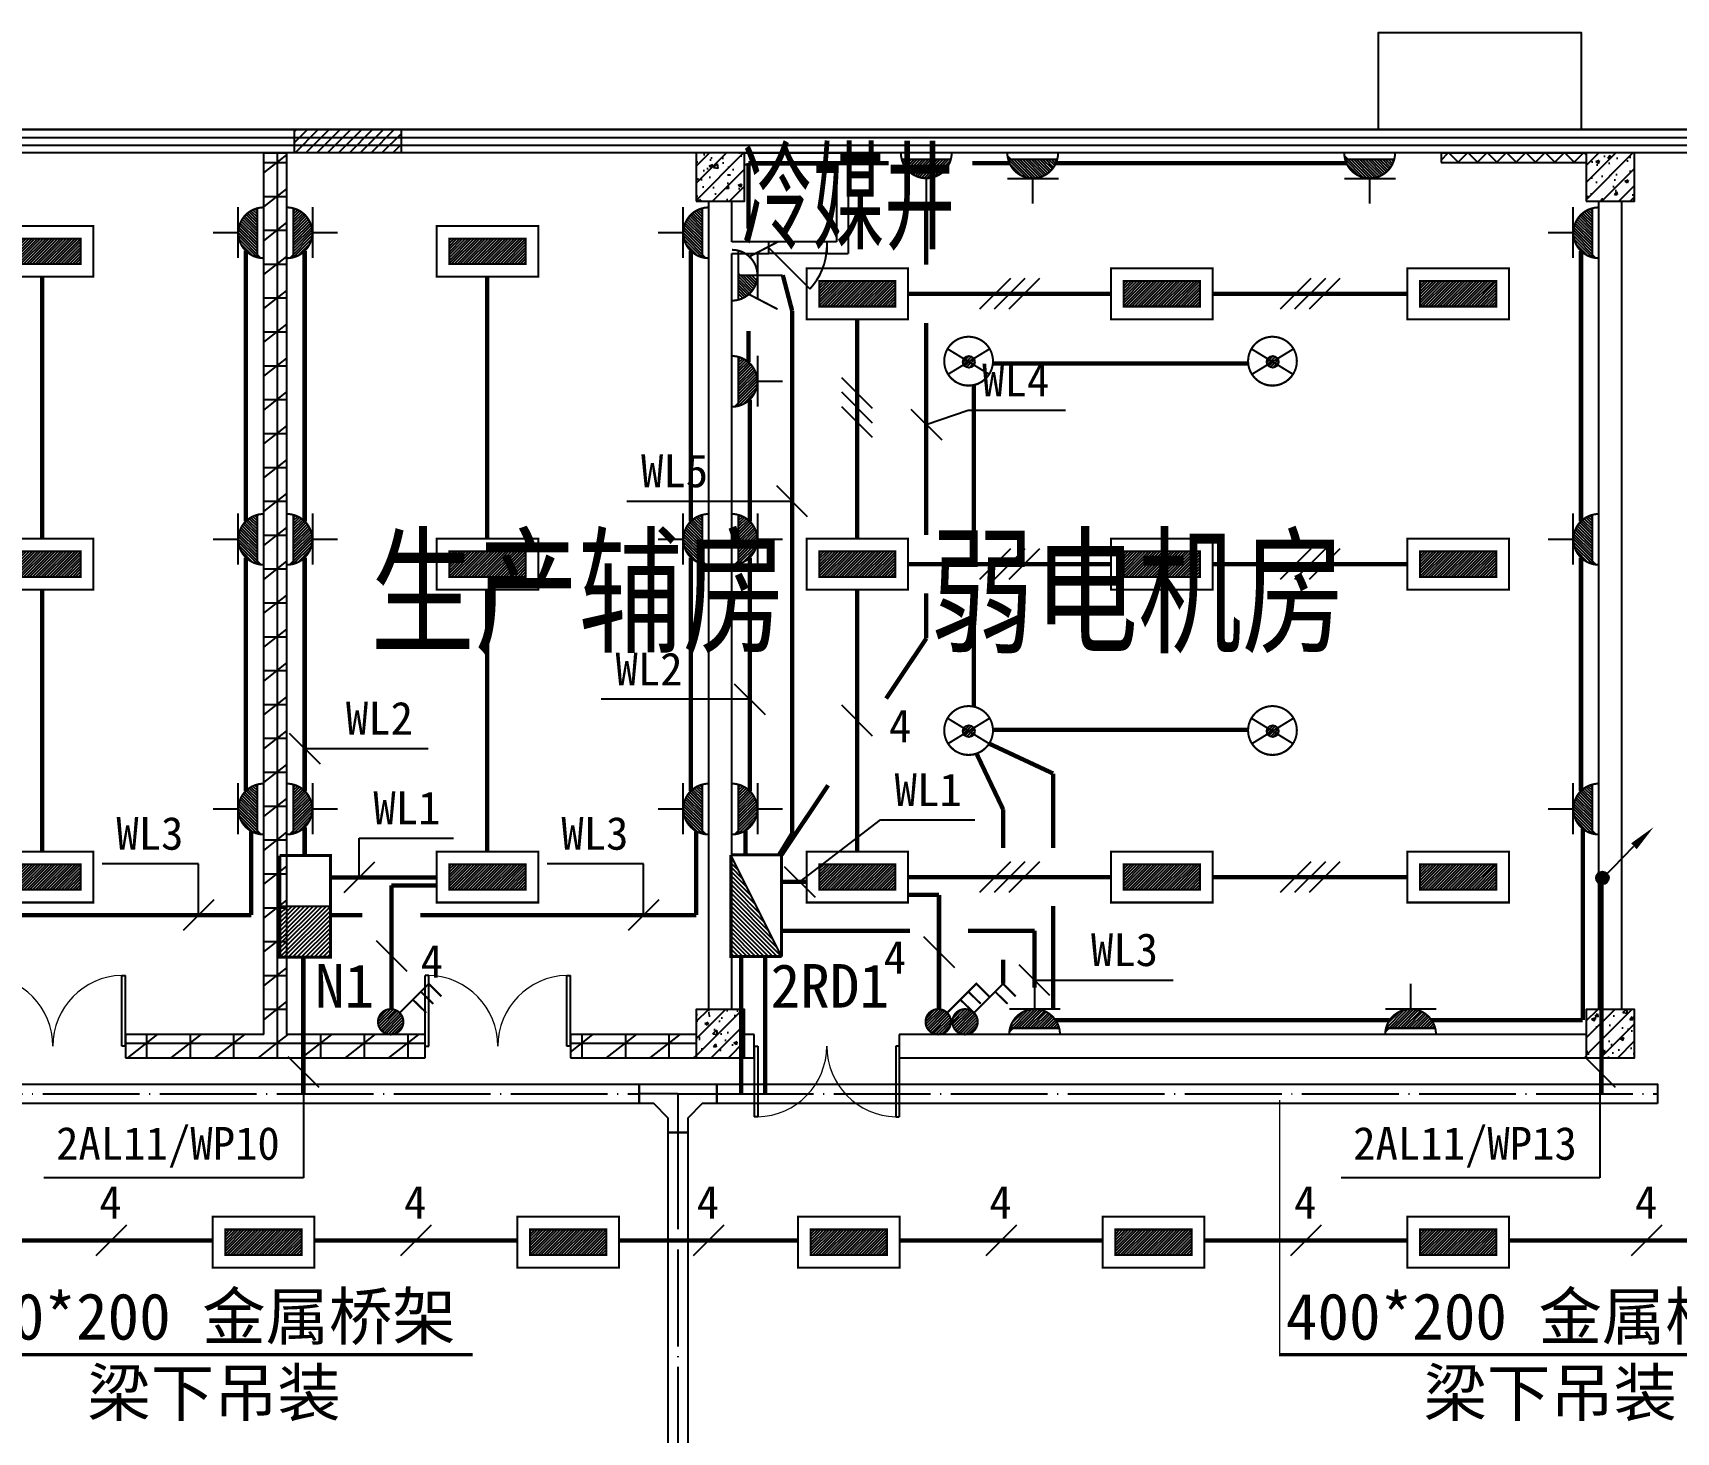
# Model space of a CAD drawing. Header units: millimetres. Extents: x -633009578 to 5705885, y -633235091 to 2571734.
# Drawn here: x 2875914 to 2892900, y 1978381 to 1992840 of the extents above; entities that cross this region are included whole.
import ezdxf

# ---------------------------------------------------------------- set-up
doc = ezdxf.new("R2010")
doc.units = ezdxf.units.MM
doc.header["$LTSCALE"] = 1000
doc.header["$MEASUREMENT"] = 0
doc.linetypes.add('DOTE', pattern=[2.4200000000000004, 2, -0.2, 0.02, -0.2])
doc.layers.get('0').update_dxf_attribs({"color": 9})
for name, color, linetype in [('3T_WOOD', 21, 'Continuous'), ('A-COLUM(柱)', 255, 'Continuous'), ('A-DOOR(门）', 4, 'Continuous'), ('A-F-AREA(计算)', 5, 'Continuous'), ('A-FLOR(看线)', 8, 'Continuous'), ('A-HATH(填充)', 8, 'Continuous'), ('A-TEXT(房间)', 243, 'Continuous'), ('A-WALL(墙)', 255, 'Continuous'), ('A-WINDOW（窗）', 4, 'Continuous'), ('电-弱电平面-箭头', 3, 'Continuous'), ('电-强电平面-标注', 3, 'Continuous'), ('电-强电平面-线缆', 3, 'Continuous'), ('电-桥架', 4, 'Continuous'), ('设备-动力', 3, 'Continuous'), ('设备-插座', 3, 'Continuous'), ('设备-照明', 3, 'Continuous'), ('设备-箱柜', 3, 'Continuous')]:
    doc.layers.add(name, color=color, linetype=linetype)
doc.styles.add('_TCH', font='simhei.ttf', dxfattribs={"width": 0.75, "bigfont": 'hztxt.shx'})
doc.styles.add('ELEC-DIM', font='simhei.ttf')
doc.styles.add('IDQSTYLE', font='simhei.ttf', dxfattribs={"width": 0.707, "bigfont": 'hztxt.shx'})
doc.styles.add('TXT', font='simhei.ttf', dxfattribs={"width": 0.8, "bigfont": 'hztxt.shx'})
pattern_1 = [(0, (-1310557.920547385, -2.793967723846436e-09), (0, 350), []), (37.875, (-1310157.920547385, -2.793967723846436e-09), (-169.61527734408, 218.0766567528281), []), (90, (-1310157.920547385, -2.793967723846436e-09), (-450, 2.755455298081545e-14), [])]
pattern_2 = [(45, (-1310457.920547385, -2.793967723846436e-09), (-100.0001016555733, 100.0001016555733), []), (135, (-1310457.920547385, -2.793967723846436e-09), (-100.0001016555733, -100.0001016555733), [])]

# ---------------------------------------------------------------- blocks, each defined once
blk = doc.blocks.new('$DorLib2D$00000114')
at = {"color": 0}
blk.add_line((0.4999999999999964, 3.552713678800501e-15), (-0.2071067811864751, 0.7071067811864857), dxfattribs=at)
blk.add_arc((0.5000000000013856, -1.154631945610163e-12), 1.000000000001696, 135, 180, dxfattribs=at)
blk = doc.blocks.new('$DorLib2D$00000002')
for p, q in [((-0.5, -5.684341886080802e-17), (-0.5000000000000007, 0.4875)), ((-0.4750000000000007, 0.4875), (-0.5000000000000007, 0.4875)), ((-0.475, -2.842170943040401e-17), (-0.4750000000000007, 0.4875)), ((0.475, -2.842170943040401e-17), (0.4750000000000007, 0.4875)), ((0.4750000000000007, 0.4875), (0.5000000000000007, 0.4875)), ((0.5, -5.684341886080802e-17), (0.5000000000000007, 0.4875)), ((-0.5, -5.684341886080802e-17), (-0.475, -2.842170943040401e-17)), ((0.5, -5.684341886080802e-17), (0.475, -2.842170943040401e-17))]:
    blk.add_line(p, q)
at = {"lineweight": 13}
for centre, start, end in [((-0.4875, -4.263256414560601e-17), 0, 88.53071641864632), ((0.4875, -4.263256414560601e-17), 91.4692835813537, 180)]:
    blk.add_arc(centre, 0.4875, start, end, dxfattribs=at)
blk = doc.blocks.new('_FZH')
h = blk.add_hatch()
h.set_pattern_fill('钢筋混凝土', color=256, scale=0.1, style=0)
h.set_pattern_definition([(45, (0, 0), (-0.1767766952966369, 0.1767766952966369), []), (50, (0, 0), (0.7172601826007535, -0.06275213498259512), [0.07500000000000001, -0.8250000000000001]), (355, (0, 0), (-0.138751333613, 0.7521921337000119), [0.06, -0.66]), (100.4514, (0.05977168000000001, -0.00522934), (0.5785093817140216, 0.6894395420609536), [0.06374019, -0.701142112]), (46.1842, (0, 0.2), (1.067241048625645, -0.1655190143290181), [0.1125, -1.2375]), (96.6356, (0.088936745, 0.186206693), (0.9346627055487033, 0.9741178709004418), [0.095610288, -1.051713]), (351.1842, (0, 0.2), (0.9346619451336272, 0.9741186009253247), [0.09000000000000001, -0.9900000000000001]), (21, (0.1, 0.15), (0.5969070521184617, -0.4026188906653388), [0.07500000000000001, -0.8250000000000001]), (326, (0.1, 0.15), (0.2433153319215824, 0.7251500450468529), [0.06, -0.66]), (71.4514, (0.149742233, 0.116448394), (0.84022262858149, 0.3225304967099524), [0.06374019, -0.701142112]), (37.50000000000001, (0, 0), (0.01215985531729062, 0.3328938538313115), [0, -0.652, 0, -0.67, 0, -0.6625000000000001]), (7.499999999999999, (0, 0), (0.2630695374421486, 0.3944117118823603), [0, -0.382, 0, -0.637, 0, -0.2525]), (-32.5, (-0.223, 0), (0.533822436172409, -0.02255487173437976), [0, -0.25, 0, -0.78, 0, -1.035]), (-42.5, (-0.323, 0), (0.5831861693423862, 0.1001049823323177), [0, -0.325, 0, -0.518, 0, -0.735])])
h.paths.add_polyline_path([(-0.5, -0.5), (0.5, -0.5), (0.5, 0.5), (-0.5, 0.5)])
blk.add_lwpolyline([(-0.5, -0.5), (0.5, -0.5), (0.5, 0.5), (-0.5, 0.5)], close=True)
blk = doc.blocks.new('$TCHSYS$WIN2D')
for p, q in [((-0.5, 0.5), (0.5, 0.5)), ((0.5, 0.1666666666666666), (-0.5, 0.1666666666666666)), ((0.5, -0.1666666666666667), (-0.5, -0.1666666666666667)), ((-0.4999999999999999, -0.5), (0.5, -0.5))]:
    blk.add_line(p, q)
blk = doc.blocks.new('9-3-1')
h = blk.add_hatch()
h.set_pattern_fill('ANSI31', color=256, scale=50)
h.set_pattern_definition([(45, (0, 0), (-56.1266007566822, 56.12660075668221), [])])
h.paths.add_polyline_path([(1222740.545886933, 1313862.080887645), (1223840.545886933, 1313862.080887645), (1223840.545886933, 1313622.080887645), (1222740.545886933, 1313622.080887645)])
at = {"layer": 'A-HATH(填充)'}
h = blk.add_hatch(dxfattribs=at)
h.set_pattern_fill('空心砖', color=256, scale=100, style=0)
h.set_pattern_definition(pattern_1)
h.paths.add_polyline_path([(1222540.598288338, 1304432.080887926), (1222660.598288349, 1304512.080887981), (1222660.598288324, 1313622.08088766), (1222420.598288324, 1313622.08088766), (1222420.598288342, 1304512.080887872)])
h = blk.add_hatch(dxfattribs=at)
h.set_pattern_fill('多孔材料', color=256, scale=50, style=0)
h.set_pattern_definition(pattern_2)
h.paths.add_polyline_path([(1228460.59828826, 1313522.0832905), (1228783.499506127, 1313522.0832905), (1228783.499506127, 1313622.0832905), (1228460.59828826, 1313622.0832905)])
h = blk.add_hatch(dxfattribs=at)
h.set_pattern_fill('多孔材料', color=256, scale=50, style=0)
h.set_pattern_definition(pattern_2)
h.paths.add_polyline_path([(1234590.598287832, 1313522.083290499), (1236090.598288341, 1313522.083290499), (1236090.598288341, 1313622.083290499), (1234590.598287832, 1313622.083290499)])
h = blk.add_hatch(dxfattribs=at)
h.set_pattern_fill('空心砖', color=256, scale=100, style=0)
h.set_pattern_definition(pattern_1)
h.paths.add_polyline_path([(1222420.598288342, 1304512.080887872), (1220990.598288574, 1304512.080887893), (1220990.598288573, 1304272.080887872), (1222540.598288324, 1304272.080887925), (1222540.598288338, 1304432.080887926)])
h = blk.add_hatch(dxfattribs=at)
h.set_pattern_fill('空心砖', color=256, scale=100, style=0)
h.set_pattern_definition(pattern_1)
h.paths.add_polyline_path([(1222540.598288324, 1304272.080887925), (1224090.598288065, 1304272.080887981), (1224090.598288065, 1304512.080888042), (1222660.598288349, 1304512.080887981), (1222540.598288338, 1304432.080887926)])
h = blk.add_hatch(dxfattribs=at)
h.set_pattern_fill('空心砖', color=256, scale=100, style=0)
h.set_pattern_definition(pattern_1)
h.paths.add_polyline_path([(1226890.598288325, 1304272.080887664), (1226890.598288325, 1304512.080887941), (1225590.598288573, 1304512.080888023), (1225590.598288574, 1304272.080887981)])
blk.add_lwpolyline([(1222740.545886933, 1313862.080887645), (1223840.545886933, 1313862.080887645), (1223840.545886933, 1313622.080887645), (1222740.545886933, 1313622.080887645)], close=True)
at = {"layer": 'A-DOOR(门）'}
for p, q in [((1228240.598288101, 1312702.080883939), (1227640.598288101, 1312702.080883947)), ((1228240.5982881, 1312582.080883939), (1227640.5982881, 1312582.080883947))]:
    blk.add_line(p, q, dxfattribs=at)
at = {"layer": 'A-F-AREA(计算)'}
blk.add_lwpolyline([(1121700.575826842, 1313862.080936), (1255980.575826842, 1313862.080936), (1255980.575826842, 1177782.080936), (1121700.575826842, 1177782.080936)], close=True, dxfattribs=at)
at = {"layer": 'A-FLOR(看线)'}
blk.add_lwpolyline([(1236040.597924605, 1313862.080554114), (1236040.598418687, 1314862.080554103), (1233940.597430345, 1314862.080554114), (1233940.597924427, 1313862.080554114)], dxfattribs=at)
at = {"layer": 'A-WALL(墙)'}
for p, q in [((1222420.598288342, 1304512.080887872), (1222420.598288324, 1313622.08088766)), ((1222420.598288324, 1313622.08088766), (1222660.598288324, 1313622.08088766)), ((1222660.598288349, 1304512.080887981), (1222660.598288324, 1313622.08088766)), ((1227390.5982876, 1313622.080884727), (1228460.598288342, 1313622.080891488)), ((1227390.598288341, 1313502.080884727), (1228340.598288119, 1313502.080890718)), ((1228340.598288119, 1313502.080890718), (1228340.598288119, 1312702.080883791)), ((1228460.59828826, 1313622.0832905), (1228783.499506127, 1313622.0832905)), ((1228460.59828826, 1313622.0832905), (1228460.59828826, 1313522.0832905)), ((1228460.598288342, 1313622.080891488), (1228460.598288342, 1312582.080883766)), ((1228460.59828826, 1313522.0832905), (1228783.499506127, 1313522.0832905)), ((1228783.499506127, 1313622.0832905), (1228783.499506127, 1313522.0832905)), ((1234590.598287832, 1313622.083290499), (1236090.598288341, 1313622.083290499)), ((1234590.598287832, 1313622.083290499), (1234590.598287832, 1313522.083290499)), ((1234590.598287832, 1313522.083290499), (1236090.598288341, 1313522.083290499)), ((1236340.598288341, 1313502.080891784), (1236340.598288341, 1313502.080891784)), ((1236340.598288341, 1313362.080889725), (1236340.598288341, 1313362.080889725)), ((1236340.598288341, 1313222.080887666), (1236340.598288341, 1313222.080887666)), ((1227020.598288341, 1312702.080883954), (1227020.598287861, 1313122.080887693)), ((1227260.598288025, 1312702.080883806), (1227260.598287632, 1313122.080887693)), ((1236220.598288333, 1304772.080887693), (1236220.598288351, 1313122.080887693)), ((1236460.598288333, 1304772.080887693), (1236460.598288351, 1313122.080887693)), ((1227020.598288391, 1304772.080887693), (1227020.598288341, 1312702.080883954)), ((1227640.5982886, 1312702.080883746), (1227260.598288025, 1312702.080883806)), ((1227640.598288599, 1312582.080883974), (1227640.5982886, 1312702.080883746)), ((1228340.598288119, 1312702.080883791), (1228240.598287583, 1312702.080883737)), ((1228240.598287583, 1312702.080883737), (1228240.598287582, 1312582.080883966)), ((1227260.59828838, 1312582.080883782), (1227640.598288599, 1312582.080883974)), ((1227260.598288335, 1304772.080887693), (1227260.59828838, 1312582.080883782)), ((1228240.598287582, 1312582.080883966), (1228460.598288342, 1312582.080883766)), ((1222420.598288342, 1304512.080887872), (1220990.598288574, 1304512.080887893)), ((1220990.598288574, 1304512.080887893), (1220990.598288573, 1304272.080887872)), ((1224090.598288065, 1304512.080888042), (1222660.598288349, 1304512.080887981)), ((1224090.598288065, 1304272.080887981), (1224090.598288065, 1304512.080888042)), ((1226890.598287577, 1304512.080888012), (1225590.598288573, 1304512.080888023)), ((1225590.598288573, 1304512.080888023), (1225590.598288574, 1304272.080887981)), ((1227490.598288065, 1304512.080887661), (1227390.598287577, 1304512.080887497)), ((1227490.598288065, 1304272.080887661), (1227490.598288065, 1304512.080887661)), ((1236090.598287577, 1304512.080887648), (1228990.598288065, 1304512.080887661)), ((1228990.598288065, 1304512.080887661), (1228990.598288065, 1304272.080887661)), ((1220990.598288573, 1304272.080887872), (1222540.598288324, 1304272.080887925)), ((1222540.598288324, 1304272.080887925), (1224090.598288065, 1304272.080887981)), ((1225590.598288574, 1304272.080887981), (1226890.598287577, 1304272.080888117)), ((1227390.598287577, 1304272.080887319), (1227490.598288065, 1304272.080887661)), ((1228990.598288065, 1304272.080887661), (1236090.598287577, 1304272.080887656))]:
    blk.add_line(p, q, dxfattribs=at)
at = {"layer": 'A-COLUM(柱)', "xscale": 500, "yscale": 500, "zscale": 500}
for p in [(1227140.598288341, 1313372.080887664), (1236340.598288341, 1313372.080887666), (1227140.598288325, 1304522.080887664), (1236340.598288341, 1304522.080887664)]:
    blk.add_blockref('_FZH', p, dxfattribs=at)
at = {"layer": 'A-DOOR(门）', "xscale": 600, "yscale": 600, "zscale": 600, "rotation": 179.9999999992107}
blk.add_blockref('$DorLib2D$00000114', (1227940.5982881, 1312642.080883943), dxfattribs=at)
at = {"layer": 'A-DOOR(门）', "xscale": 1500, "yscale": 1500, "zscale": 1500}
for p in [(1220240.598288278, 1304392.080887925), (1224840.598288278, 1304392.080887925)]:
    blk.add_blockref('$DorLib2D$00000002', p, dxfattribs=at)
at = {"layer": 'A-DOOR(门）', "extrusion": (0, 0, -1), "xscale": -1500, "yscale": 1500, "zscale": 1500, "rotation": 180}
blk.add_blockref('$DorLib2D$00000002', (-1228240.59828807, 1304392.080887649), dxfattribs=at)
at = {"layer": 'A-WINDOW（窗）', "extrusion": (0, 0, -1), "xscale": 50000.05726785376, "yscale": 240, "zscale": 50000.05726785376}
blk.add_blockref('$TCHSYS$WIN2D', (-1214840.626922268, 1313742.080887665), dxfattribs=at)
at = {"layer": 'A-TEXT(房间)'}
for s, height, style, width, p in [('冷媒井', 900, 'TXT', 0.6, (1227359.076723634, 1312722.08088392)), ('生产辅房', 1050, '_TCH', 0.75, (1223527.621856005, 1308564.934829714)), ('弱电机房', 1050, '_TCH', 0.75, (1229310.208287842, 1308564.934829714))]:
    blk.add_text(s, height=height, dxfattribs=dict(at, style=style, width=width)).set_placement(p)
blk = doc.blocks.new('*X353')
at = {"color": 0, "linetype": 'Continuous'}
for p, q in [((277.1059544658493, 221.9516255332986), (279.536990929048, 224.3826619964973)), ((277.1059544658493, 222.2344682457732), (279.2541482165735, 224.3826619964973)), ((277.1059544658493, 222.5173109582479), (278.9713055040988, 224.3826619964973)), ((277.1059544658493, 222.8001536707225), (278.6884627916242, 224.3826619964973)), ((277.1059544658493, 223.0829963831971), (278.4056200791496, 224.3826619964973)), ((277.1059544658493, 223.3658390956717), (278.122777366675, 224.3826619964973)), ((277.1059544658493, 223.6486818081463), (277.8399346542004, 224.3826619964973)), ((277.1059544658493, 223.9315245206209), (277.5570919417257, 224.3826619964973)), ((277.1059544658493, 224.2143672330955), (277.2742492292511, 224.3826619964973)), ((277.3198336415227, 221.8826619964973), (279.8198336415227, 224.3826619964973)), ((277.6026763539973, 221.8826619964973), (280.1026763539973, 224.3826619964973)), ((277.8855190664719, 221.8826619964973), (280.3855190664719, 224.3826619964973)), ((278.1683617789465, 221.8826619964973), (280.6683617789466, 224.3826619964973)), ((278.4512044914212, 221.8826619964973), (280.9512044914212, 224.3826619964973)), ((278.7340472038958, 221.8826619964973), (281.2340472038958, 224.3826619964973)), ((279.0168899163704, 221.8826619964973), (281.5168899163704, 224.3826619964973)), ((279.299732628845, 221.8826619964973), (281.799732628845, 224.3826619964973)), ((279.5825753413196, 221.8826619964973), (282.0825753413196, 224.3826619964973)), ((279.8654180537943, 221.8826619964973), (282.3654180537943, 224.3826619964973)), ((280.1482607662689, 221.8826619964973), (282.6482607662689, 224.3826619964973)), ((280.4311034787435, 221.8826619964973), (282.9311034787435, 224.3826619964973)), ((280.7139461912181, 221.8826619964973), (283.2139461912181, 224.3826619964973)), ((280.9967889036927, 221.8826619964973), (283.4967889036927, 224.3826619964973)), ((281.2796316161674, 221.8826619964973), (283.7796316161674, 224.3826619964973)), ((281.5624743286419, 221.8826619964973), (284.062474328642, 224.3826619964973)), ((281.8453170411166, 221.8826619964973), (284.3453170411166, 224.3826619964973)), ((282.1281597535912, 221.8826619964973), (284.6059544658494, 224.3604567087555)), ((282.4110024660658, 221.8826619964973), (284.6059544658494, 224.0776139962809)), ((282.6938451785405, 221.8826619964973), (284.6059544658494, 223.7947712838063)), ((282.976687891015, 221.8826619964973), (284.6059544658494, 223.5119285713317)), ((283.2595306034897, 221.8826619964973), (284.6059544658494, 223.229085858857)), ((283.5423733159643, 221.8826619964973), (284.6059544658494, 222.9462431463824)), ((283.8252160284389, 221.8826619964973), (284.6059544658494, 222.6634004339078)), ((284.1080587409135, 221.8826619964973), (284.6059544658494, 222.3805577214332)), ((284.3909014533882, 221.8826619964973), (284.6059544658494, 222.0977150089586))]:
    blk.add_line(p, q, dxfattribs=at)
blk = doc.blocks.new('HC000062')
at = {"color": 0, "linetype": 'Continuous', "const_width": 0.2}
for points in [[(-4.97662087547036, 2.499999999999943), (5.023379124529697, 2.499999999999943), (5.023379124529697, -2.500000000000057), (-4.97662087547036, -2.500000000000057), (-4.97662087547036, 2.499999999999943)], [(-3.72662087547036, 1.25), (-3.72662087547036, -1.250000000000057), (3.773379124529697, -1.250000000000057), (3.773379124529697, 1.25), (-3.72662087547036, 1.25)]]:
    blk.add_lwpolyline(points, dxfattribs=at)
at = {"color": 0, "linetype": 'Continuous'}
blk.add_blockref('*X353', (-280.8325753413197, -223.1326619964974), dxfattribs=at)
at = {"color": 0, "style": 'IDQSTYLE', "width": 0.7}
blk.add_attdef('PSFHATT', (7.023379124529697, -2.500000000000057), '', height=2.5, dxfattribs=at)
blk = doc.blocks.new('*X285')
at = {"color": 0, "linetype": 'Continuous'}
for p, q in [((162.2878715788766, 154.9339610545365), (164.4937876543064, 157.1398771299663)), ((159.595646846908, 156.7672197221619), (159.6233466819307, 156.7949195571846)), ((159.6640079704214, 156.5527381332005), (159.9061893944054, 156.7949195571846)), ((159.747532531186, 156.3534199814905), (160.18903210688, 156.7949195571846)), ((159.8446775338837, 156.1677222717137), (160.4718748193546, 156.7949195571846)), ((159.9544025265515, 155.9946045519069), (160.7547175318292, 156.7949195571846)), ((160.0760273856543, 155.833386698535), (161.0375602443038, 156.7949195571846)), ((160.2091522122192, 155.6836688126253), (161.3204029567785, 156.7949195571846)), ((160.3536147760518, 155.5452886639833), (161.6032456692531, 156.7949195571846)), ((160.5094741859558, 155.4183053614127), (161.8860883817277, 156.7949195571846)), ((160.6770167777584, 155.3030052407406), (162.1689310942023, 156.7949195571846)), ((160.8567856433337, 155.1999313938414), (162.451773806677, 156.7949195571846)), ((161.0496413096342, 155.1099443476672), (162.7346165191516, 156.7949195571846)), ((161.2568708631404, 155.0343311886988), (163.0174592316262, 156.7949195571846)), ((161.4803825063601, 154.9750001194438), (163.3003019441008, 156.7949195571846)), ((161.7230685552892, 154.9348434558983), (163.5831446565754, 156.7949195571846)), ((161.9895441276247, 154.9184763157592), (163.86598736905, 156.7949195571846)), ((162.6346011340941, 154.9978478972794), (164.4299008115636, 156.7931475747489)), ((163.0778250055067, 155.1582290562173), (164.2695196526256, 156.3499237033363))]:
    blk.add_line(p, q, dxfattribs=at)
blk = doc.blocks.new('HC001597')
at = {"color": 0, "linetype": 'Continuous', "const_width": 0.2}
for points in [[(0, 1.876521703951876), (0, 4.376521703951876)], [(2.549372027147328, 1.900129832397506), (-2.483025305961492, 1.900129832397506)], [(2.421006983541884, 0), (-2.421006983541884, 0)]]:
    blk.add_lwpolyline(points, dxfattribs=at)
blk.add_lwpolyline([(2.5, -0.6234782960481243, 0.1989123673796542), (1.76776695296634, 1.144288656918215, 0.1989123673796558), (4.205349176516791e-17, 1.876521703951876, 0.1989123673796558), (-1.76776695296634, 1.144288656918216, 0.1989123673796542), (-2.5, -0.6234782960481239)], format="xyb", dxfattribs=at)
at = {"color": 0, "linetype": 'Continuous', "rotation": 180}
blk.add_blockref('*X285', (162.0093508556101, 156.7949195571846), dxfattribs=at)
at = {"color": 0, "style": 'IDQSTYLE', "width": 0.7}
blk.add_attdef('PSFHATT', (4.549372027147328, -0.6234783060481244), '', height=2.5, dxfattribs=at)
blk = doc.blocks.new('*X153')
at = {"color": 0, "linetype": 'Continuous'}
for p, q in [((234.7655414724513, 317.9212989399893), (239.3433150387835, 322.4990725063215)), ((234.7655414724513, 318.3455630087012), (238.9190509700716, 322.4990725063215)), ((234.7655414724513, 318.7698270774131), (238.4947869013596, 322.4990725063215)), ((234.7655414724513, 319.1940911461251), (238.0705228326477, 322.4990725063215)), ((234.7655414724513, 319.618355214837), (237.6462587639358, 322.4990725063215)), ((234.7655414724513, 320.0426192835489), (237.2219946952239, 322.4990725063215)), ((234.7655414724513, 320.4668833522609), (236.797730626512, 322.4990725063215)), ((234.7655414724513, 320.8911474209728), (236.3734665578, 322.4990725063215)), ((234.7655414724513, 321.3154114896847), (235.9492024890881, 322.4990725063215)), ((234.7655414724513, 321.7396755583966), (235.5249384203761, 322.4990725063215)), ((234.7655414724513, 322.1639396271086), (235.1006743516642, 322.4990725063215)), ((234.7675791074955, 317.4990725063215), (239.7655414724513, 322.4970348712774)), ((235.1918431762074, 317.4990725063215), (239.7655414724513, 322.0727708025654)), ((235.6161072449193, 317.4990725063215), (239.7655414724513, 321.6485067338535)), ((236.0403713136312, 317.4990725063215), (239.7655414724513, 321.2242426651416)), ((236.4646353823431, 317.4990725063215), (239.7655414724513, 320.7999785964296)), ((236.8888994510551, 317.4990725063215), (239.7655414724513, 320.3757145277177)), ((237.313163519767, 317.4990725063215), (239.7655414724513, 319.9514504590058)), ((237.7374275884789, 317.4990725063215), (239.7655414724513, 319.5271863902939)), ((238.1616916571909, 317.4990725063215), (239.7655414724513, 319.1029223215819)), ((238.5859557259028, 317.4990725063215), (239.7655414724513, 318.67865825287)), ((239.0102197946147, 317.4990725063215), (239.7655414724513, 318.2543941841581)), ((239.4344838633266, 317.4990725063215), (239.7655414724513, 317.8301301154461))]:
    blk.add_line(p, q, dxfattribs=at)
blk = doc.blocks.new('HC000435')
at = {"color": 0, "linetype": 'Continuous'}
blk.add_line((2.5, 0), (-2.5, 0), dxfattribs=at)
at = {"color": 0, "linetype": 'Continuous', "const_width": 0.3}
for points in [[(2.5, 0), (2.5, 5), (-2.5, 5)], [(-2.5, 5), (-2.5, 0)], [(-2.5, 0), (-2.5, -5), (2.5, -5), (2.5, 0)]]:
    blk.add_lwpolyline(points, dxfattribs=at)
at = {"color": 0, "linetype": 'Continuous'}
blk.add_blockref('*X153', (-237.2655414724513, -322.4990725063215), dxfattribs=at)
at = {"color": 0, "style": 'IDQSTYLE', "width": 0.7}
blk.add_attdef('PSFHATT', (4.500000000000028, -5), '', height=2.5, dxfattribs=at)
blk = doc.blocks.new('*X155')
at = {"color": 0, "linetype": 'Continuous'}
for p, q in [((261.9988066744281, 135.850956910748), (263.2375091559566, 137.0896593922765)), ((262.0234026256783, 135.5927101495236), (263.4957559171792, 137.0650634410244)), ((262.0463461952987, 136.1813391440932), (262.9071269225657, 137.0421198713602)), ((262.0884022348038, 135.3748670461744), (263.7135990205094, 137.00006383188)), ((262.1829592200917, 135.1865813189878), (263.9018847477136, 136.9055068466096)), ((262.3023466942452, 135.0231260806666), (264.0653399860179, 136.7861193724393)), ((262.4446987243758, 134.8826353983226), (264.205830668362, 136.6437673423088)), ((262.6100901587723, 134.7651841202445), (264.3232819464568, 136.478375907929)), ((262.8005700291263, 134.6728212781239), (264.4156447885779, 136.2878960375755)), ((263.0211904412342, 134.6105989777572), (264.4778670889456, 136.0672756254685)), ((263.2836307586351, 134.5901965826834), (264.4982694840214, 135.8048353080697)), ((263.6234742990336, 134.6471974106073), (264.4412686561033, 135.464991767677))]:
    blk.add_line(p, q, dxfattribs=at)
blk = doc.blocks.new('HC000111')
at = {"color": 0, "linetype": 'Continuous', "const_width": 0.2}
for points in [[(0.8838834764831975, 2.133883476483163), (3.750000000000091, 5), (5.000000000000091, 3.75)], [(2.221789122165297, 3.388795923702901), (3.514416944097014, 2.132759994237858)], [(2.898879886034229, 4.275409520972289), (4.191507707965946, 3.019373591507303)]]:
    blk.add_lwpolyline(points, dxfattribs=at)
blk.add_lwpolyline([(0.8838834764833108, 0.3661165235168934, 0.1989123673796338), (1.250000000000034, 1.250000000000057, 0.1989123673796269), (0.8838834764832544, 2.13388347648322, 0.1989123673796352), (9.12880881998035e-14, 2.5, 0.1989123673796539), (-0.8838834764830719, 2.13388347648322, 0.1989123673796721), (-1.249999999999966, 1.250000000000057, 0.1989123673796564), (-0.8838834764831855, 0.3661165235168368, 0.198912367379673), (9.087175456556906e-14, 0, 0.198912367379652)], format="xyb", close=True, dxfattribs=at)
at = {"color": 0, "linetype": 'Continuous'}
blk.add_blockref('*X155', (-263.2487560761181, -134.5897099905746), dxfattribs=at)
at = {"color": 0, "style": 'IDQSTYLE', "width": 0.7}
blk.add_attdef('PSFHATT', (7.000000000000091, -1e-08), '', height=2.5, dxfattribs=at)
blk = doc.blocks.new('*X123')
at = {"color": 0, "linetype": 'Continuous'}
for p, q in [((235.9947869013596, 319.9990725063215), (239.7240323302681, 323.7283179352299)), ((236.4190509700716, 319.9990725063215), (240.5725604676919, 324.1525820039419)), ((236.8433150387835, 319.9990725063215), (241.4210886051158, 324.5768460726538)), ((237.2675791074955, 319.9990725063215), (242.2655414724513, 324.9970348712774)), ((237.6918431762074, 319.9990725063215), (242.2655414724513, 324.5727708025654)), ((238.1161072449193, 319.9990725063215), (242.2655414724513, 324.1485067338535)), ((238.5403713136312, 319.9990725063215), (242.2655414724513, 323.7242426651416)), ((234.297730626512, 319.9990725063215), (236.3299197805727, 322.0312616603822)), ((234.7219946952239, 319.9990725063215), (237.1784479179965, 322.4555257290941)), ((235.1462587639358, 319.9990725063215), (238.0269760554204, 322.8797897978061)), ((235.5705228326477, 319.9990725063215), (238.8755041928442, 323.304053866518)), ((238.9646353823431, 319.9990725063215), (242.2655414724513, 323.2999785964296)), ((239.3888994510551, 319.9990725063215), (242.2655414724513, 322.8757145277177)), ((239.813163519767, 319.9990725063215), (242.2655414724513, 322.4514504590058)), ((240.2374275884789, 319.9990725063215), (242.2655414724513, 322.0271863902939)), ((232.6006743516642, 319.9990725063215), (232.9358072308772, 320.3342053855345)), ((233.0249384203761, 319.9990725063215), (233.7843353683011, 320.7584694542464)), ((233.4492024890881, 319.9990725063215), (234.6328635057249, 321.1827335229584)), ((233.8734665578, 319.9990725063215), (235.4813916431488, 321.6069975916703)), ((240.6616916571909, 319.9990725063215), (242.2655414724513, 321.6029223215819)), ((241.0859557259028, 319.9990725063215), (242.2655414724513, 321.17865825287)), ((241.5102197946147, 319.9990725063215), (242.2655414724513, 320.7543941841581)), ((241.9344838633266, 319.9990725063215), (242.2655414724513, 320.3301301154461))]:
    blk.add_line(p, q, dxfattribs=at)
blk = doc.blocks.new('HC000431')
at = {"color": 0, "linetype": 'Continuous'}
blk.add_line((5, 2.5), (-5, -2.5), dxfattribs=at)
at = {"color": 0, "linetype": 'Continuous', "const_width": 0.3}
for points in [[(5, 2.5), (-5, 2.5), (-5, -2.5)], [(-5, -2.5), (5, -2.5), (5, 2.5)]]:
    blk.add_lwpolyline(points, dxfattribs=at)
at = {"color": 0, "linetype": 'Continuous'}
blk.add_blockref('*X123', (-237.2655414724513, -322.4990725063215), dxfattribs=at)
at = {"color": 0, "style": 'IDQSTYLE', "width": 0.7}
blk.add_attdef('PSFHATT', (7.000000000000028, -2.5), '', height=2.5, dxfattribs=at)
blk = doc.blocks.new('HC001604')
at = {"color": 0, "linetype": 'Continuous'}
for p, q in [((-0.7437720382853877, 1.763319381814217), (-2.386797677866998, 0.1202937422320247)), ((-0.3761933590244735, 1.848055348600028), (-2.224248707624501, 0)), ((-0.06574902768072206, 1.875656967469258), (-1.94140599514998, 0)), ((0.2091908822808182, 1.867754164955986), (-1.658563282675459, 0)), ((0.4584132462769048, 1.834133816477843), (-1.375720570200938, 0)), ((0.6873090270225657, 1.780186884748691), (-1.092877857726417, 0)), ((0.8991825738170883, 1.709217719068401), (-0.8100351452513133, 0)), ((1.096187659196439, 1.623380091973522), (-0.527192432776792, 0)), ((-1.246104544721893, 1.543829587851942), (-2.167307883900357, 0.6226262486737687)), ((1.279771678730031, 1.524121399032301), (-0.2443497203022707, 0)), ((1.450908635362866, 1.412415643190907), (0.03849299217225052, 0)), ((1.610228640033747, 1.288892935386684), (0.3213357046467718, 0)), ((1.758090674615232, 1.153912257493939), (0.6041784171218751, 0)), ((1.894620330809848, 1.007599201213452), (0.8870211295963963, 0)), ((2.019722391649266, 0.8498585495783482), (1.169863842070918, 0)), ((2.133071322147734, 0.6803647676022956), (1.452706554545439, 0)), ((2.23407736186462, 0.4985280948446598), (1.73554926701996, 0)), ((2.321819471781491, 0.3034274922867189), (2.018391979494481, 0)), ((2.394925552313216, 0.09369086034421344), (2.301234691969003, 0))]:
    blk.add_line(p, q, dxfattribs=at)
at = {"color": 0, "linetype": 'Continuous', "const_width": 0.2}
for points in [[(0, 1.876521703951876), (0, 4.376521703951876)], [(2.421006983541302, 0), (-2.421006983541302, 0)]]:
    blk.add_lwpolyline(points, dxfattribs=at)
blk.add_lwpolyline([(2.5, -0.6234782960481243, 0.1989123673796542), (1.76776695296634, 1.144288656918215, 0.1989123673796558), (4.205349176516791e-17, 1.876521703951876, 0.1989123673796558), (-1.76776695296634, 1.144288656918216, 0.1989123673796542), (-2.5, -0.6234782960481239)], format="xyb", dxfattribs=at)
at = {"color": 0, "style": 'IDQSTYLE', "width": 0.7}
blk.add_attdef('PSFHATT', (4.50000001, -0.6234783060481244), '', height=2.5, dxfattribs=at)
blk = doc.blocks.new('HC001603')
at = {"color": 0, "linetype": 'Continuous'}
for p, q in [((0.5323327753721969, 1.819188651423028), (0, 1.286855876050831)), ((0.7555910368543118, 1.75960420043004), (0, 1.00401316357631)), ((0.9626006818003953, 1.683771132901893), (0, 0.7211704511014978)), ((1.334845464380342, 1.490330490532506), (-0.1554850261530373, 0)), ((1.155258892498096, 1.593586631124781), (0, 0.4383277386269765)), ((1.502215697701322, 1.374858011378965), (0.127357686322066, 0)), ((1.657908623596304, 1.247708224799717), (0.4102003987965873, 0)), ((1.802207139847451, 1.10916402857576), (0.6930431112716906, 0)), ((1.935167161310674, 0.9592813375647529), (0.9758858237462118, 0)), ((2.056623188829399, 0.7978946526083747), (1.258728536220733, 0)), ((2.16617164237774, 0.6246003936821944), (1.541571248695254, 0)), ((2.263127864574781, 0.4387139034052961), (1.824413961169776, 0))]:
    blk.add_line(p, q, dxfattribs=at)
at = {"color": 0, "linetype": 'Continuous', "const_width": 0.2}
for points in [[(-1.826528887475724, 1.083505073295382), (-3.269478132895311, 3.856059514596418)], [(0, 1.876521703951003), (0, 4.376521703951003)], [(1.873383483545622, 1.031947426711267), (3.343165409372304, 3.856059514596418)], [(2.325220651649288, 1.900129832396342), (-2.251533375172294, 1.900129832396342)], [(0, 1.900129832396342), (0, 0.07011572553310544)], [(2.421006983541884, 0), (-2.421006983541302, 0)]]:
    blk.add_lwpolyline(points, dxfattribs=at)
blk.add_lwpolyline([(2.5, -0.6234782960489974, 0.1989123673796542), (1.76776695296634, 1.144288656917342, 0.1989123673796558), (4.205349176516791e-17, 1.876521703951003, 0.1989123673796558), (-1.76776695296634, 1.144288656917343, 0.1989123673796542), (-2.5, -0.623478296048997)], format="xyb", dxfattribs=at)
at = {"color": 0, "style": 'IDQSTYLE', "width": 0.7}
blk.add_attdef('PSFHATT', (5.343165409372304, -0.6234783060489975), '', height=2.5, dxfattribs=at)
blk = doc.blocks.new('*X159')
at = {"color": 0, "linetype": 'Continuous'}
for p, q in [((292.887994045295, 135.6274459094068), (293.516320533106, 136.2557723972178)), ((292.952224463849, 135.4088336154862), (293.7349328270265, 136.1915419786637)), ((292.9956283900541, 136.0179229666405), (293.1258434758722, 136.1481380524586)), ((293.0755886594741, 135.2493550986367), (293.8944113438761, 136.0681777830387)), ((293.2494900660814, 135.1404137927693), (294.0033526497434, 135.8942763764314)), ((293.4911899527468, 135.0992709669601), (294.0444954755525, 135.6525764897659))]:
    blk.add_line(p, q, dxfattribs=at)
blk = doc.blocks.new('HC000703')
at = {"color": 0, "linetype": 'Continuous', "const_width": 0.2000000000000002}
blk.add_lwpolyline([(-2.399999999999977, 0.05872925643336657, 1), (2.399999999999977, 0.05872925643336657, 1)], format="xyb", close=True, dxfattribs=at)
at = {"color": 0, "linetype": 'Continuous', "const_width": 0.2}
for points in [[(-2.074282131997677, 1.265938284269794), (2.022051310501354, -1.234061715730206)], [(2.074282131997734, 1.265938284269794), (-2.022051310501354, -1.234061715730206)]]:
    blk.add_lwpolyline(points, dxfattribs=at)
at = {"color": 0, "linetype": 'Continuous'}
blk.add_circle((0.02097265619840982, -0.0127996515010409), 0.5796574060804803, dxfattribs=at)
blk.add_arc((3.410605131648481e-12, 0.05872925643825511), 2.400000000004948, 224.6186283858651, 315.1351718326803, dxfattribs=at)
blk.add_blockref('*X159', (-293.4444389024706, -135.6911545353449), dxfattribs=at)
at = {"color": 0, "style": 'IDQSTYLE', "width": 0.7}
blk.add_attdef('PSFHATT', (4.400000009999977, -2.341270753566693), '', height=2.5, dxfattribs=at)
blk = doc.blocks.new('*X157')
at = {"color": 0, "linetype": 'Continuous'}
for p, q in [((261.9988066744281, 135.850956910748), (263.2375091559566, 137.0896593922765)), ((262.0234026256783, 135.5927101495236), (263.4957559171792, 137.0650634410244)), ((262.0463461952987, 136.1813391440932), (262.9071269225657, 137.0421198713602)), ((262.0884022348038, 135.3748670461744), (263.7135990205094, 137.00006383188)), ((262.1829592200917, 135.1865813189878), (263.9018847477136, 136.9055068466096)), ((262.3023466942452, 135.0231260806666), (264.0653399860179, 136.7861193724393)), ((262.4446987243758, 134.8826353983226), (264.205830668362, 136.6437673423088)), ((262.6100901587723, 134.7651841202445), (264.3232819464568, 136.478375907929)), ((262.8005700291263, 134.6728212781239), (264.4156447885779, 136.2878960375755)), ((263.0211904412342, 134.6105989777572), (264.4778670889456, 136.0672756254685)), ((263.2836307586351, 134.5901965826834), (264.4982694840214, 135.8048353080697)), ((263.6234742990336, 134.6471974106073), (264.4412686561033, 135.464991767677))]:
    blk.add_line(p, q, dxfattribs=at)
blk = doc.blocks.new('HC000107')
at = {"color": 0, "linetype": 'Continuous', "const_width": 0.2}
for points in [[(0.8838834764831067, 2.133883476483163), (3.75, 5), (5, 3.75)], [(2.898879886034138, 4.275409520972289), (4.191507707965854, 3.019373591507303)]]:
    blk.add_lwpolyline(points, dxfattribs=at)
blk.add_lwpolyline([(0.88388347648322, 0.3661165235168934, 0.1989123673796338), (1.249999999999944, 1.250000000000057, 0.1989123673796269), (0.8838834764831636, 2.13388347648322, 0.1989123673796352), (4.172009959724221e-16, 2.5, 0.1989123673796539), (-0.8838834764831627, 2.13388347648322, 0.1989123673796721), (-1.250000000000056, 1.250000000000057, 0.1989123673796564), (-0.8838834764832764, 0.3661165235168368, 0.198912367379673), (0, 0, 0.198912367379652)], format="xyb", close=True, dxfattribs=at)
at = {"color": 0, "linetype": 'Continuous'}
blk.add_blockref('*X157', (-263.2487560761182, -134.5897099905746), dxfattribs=at)
at = {"color": 0, "style": 'IDQSTYLE', "width": 0.7}
blk.add_attdef('PSFHATT', (7, -1e-08), '', height=2.5, dxfattribs=at)
blk = doc.blocks.new('*X130')
at = {"color": 0, "linetype": 'Continuous'}
for p, q in [((192.587376364835, 446.7215535232801), (193.8713933576327, 448.0055705160779)), ((192.6509968705344, 446.3609099602676), (194.2320369206452, 447.9419500103785)), ((192.6864539319484, 447.2448951591055), (193.3480517218074, 447.9064929489645)), ((192.7889704286661, 446.0746194496875), (194.5183274312254, 447.8039764522467)), ((192.9823694457329, 445.8437543980423), (194.7491924828706, 447.61057743518)), ((193.2275231399996, 445.664644023597), (194.9283028573159, 447.3654237409133)), ((193.5311577474, 445.5440145622856), (195.0489323186273, 447.0617891335129)), ((193.9202347052458, 445.5088274514194), (195.0841194294935, 446.6727121756671)), ((194.6075199946775, 445.7718486721392), (194.8210982087737, 445.9854268862354))]:
    blk.add_line(p, q, dxfattribs=at)
blk = doc.blocks.new('HC001441')
at = {"color": 0, "linetype": 'Continuous'}
blk.add_line((0, -0.05776119327242668), (3.105492900474815, 3.117216328523909), dxfattribs=at)
blk.add_lwpolyline([(3.105492900474815, 3.117216328523909, 0.8, 0, 0), (5.057392361378561, 5.003787405167827, 0, 0, 0)], format="xyseb", dxfattribs=at)
blk.add_circle((0, 0), 0.625, dxfattribs=at)
at = {"color": 0, "linetype": 'Continuous', "xscale": 0.5, "yscale": 0.5, "zscale": 0.5}
blk.add_blockref('*X130', (-96.91845018383279, -223.3780232566237), dxfattribs=at)
at = {"color": 0, "style": 'IDQSTYLE', "width": 0.7}
blk.add_attdef('PSFHATT', (7.057392361378561, -0.62500001), '', height=2.5, dxfattribs=at)

msp = doc.modelspace()

# ---------------------------------------------------------------- linework, layer by layer
at = {"layer": '电-强电平面-标注'}
for p, q in [((2886018.797865591, 1990302.529281524), (2885700.599814056, 1989984.331229991)), ((2886168.797865591, 1990302.529281524), (2885850.599814056, 1989984.331229991)), ((2886318.797865591, 1990302.529281524), (2886000.599814056, 1989984.331229991)), ((2889124.297865591, 1990302.529281524), (2888806.099814056, 1989984.331229991)), ((2889274.297865591, 1990302.529281524), (2888956.099814056, 1989984.331229991)), ((2889424.297865591, 1990302.529281524), (2889106.099814056, 1989984.331229991)), ((2884593.093057515, 1988957.164563323), (2884274.895005982, 1989275.362614858)), ((2884593.093057515, 1988807.164563323), (2884274.895005982, 1989125.362614858)), ((2884593.093057515, 1988657.164563323), (2884274.895005982, 1988975.362614858)), ((2884989.900974234, 1988951.099025767), (2885308.099025766, 1988632.900974233)), ((2885149, 1988792), (2885580.180396006, 1988940.5)), ((2885580.180396006, 1988940.5), (2886588.408244107, 1988940.5)), ((2883049, 1987998.5), (2882054.063291139, 1987998.5)), ((2883762.467632016, 1987998.5), (2883049, 1987998.5)), ((2883921.566657783, 1987839.400974233), (2883603.368606248, 1988157.599025767)), ((2886018.797865591, 1987508.695948191), (2885700.599814056, 1987190.497896658)), ((2886168.797865591, 1987508.695948191), (2885850.599814056, 1987190.497896658)), ((2886318.797865591, 1987508.695948191), (2886000.599814056, 1987190.497896658)), ((2889124.297865591, 1987508.695948191), (2888806.099814056, 1987190.497896658)), ((2889274.297865591, 1987508.695948191), (2888956.099814056, 1987190.497896658)), ((2889424.297865591, 1987508.695948191), (2889106.099814056, 1987190.497896658)), ((2883164.400974206, 1986113.099025767), (2883482.59902574, 1985794.900974233)), ((2882785, 1985954), (2881790.063291139, 1985954)), ((2883323.499999973, 1985954), (2882785, 1985954)), ((2884593.093057516, 1985573.831229991), (2884274.895005981, 1985892.029281524)), ((2878564.400974245, 1985605.099025767), (2878882.599025779, 1985286.900974234)), ((2878723.500000012, 1985446), (2879003.500000012, 1985446)), ((2879003.500000012, 1985446), (2879998.436708873, 1985446)), ((2883840.5, 1984066.5), (2884675, 1984707)), ((2884675, 1984707), (2885650.949367089, 1984707)), ((2879287.500000012, 1984112.700865034), (2879287.500000012, 1984519.5)), ((2879287.500000012, 1984519.5), (2880263.449367101, 1984519.5)), ((2879446.599025778, 1984271.799890801), (2879128.400974246, 1983953.601839267)), ((2886018.797865591, 1984275.362614857), (2885700.599814056, 1983957.164563324)), ((2886168.797865591, 1984275.362614857), (2885850.599814056, 1983957.164563324)), ((2886318.797865591, 1984275.362614857), (2886000.599814056, 1983957.164563324)), ((2889124.297865591, 1984275.362614857), (2888806.099814056, 1983957.164563324)), ((2889274.297865591, 1984275.362614857), (2888956.099814056, 1983957.164563324)), ((2889424.297865591, 1984275.362614857), (2889106.099814056, 1983957.164563324)), ((2877625.5, 1984252.5), (2876630.563291139, 1984252.5)), ((2877625.5, 1983723.690593869), (2877625.5, 1984252.5)), ((2882225.500000012, 1984252.5), (2881230.563291152, 1984252.5)), ((2882225.500000012, 1983723.690593869), (2882225.500000012, 1984252.5)), ((2883681.400974232, 1984225.599025766), (2883999.599025768, 1983907.400974234)), ((2877784.599025766, 1983882.789619636), (2877466.400974234, 1983564.591568102)), ((2882384.599025778, 1983882.789619636), (2882066.400974246, 1983564.591568102)), ((2879461.707178873, 1983461.906241171), (2879779.905230408, 1983143.708189637)), ((2885121.207178873, 1983501.274446628), (2885439.405230408, 1983183.076395095)), ((2886427.599025767, 1982891.400974233), (2886109.400974233, 1983209.599025767)), ((2886268.5, 1983050.5), (2886704.5, 1983050.5)), ((2886704.5, 1983050.5), (2887699.436708861, 1983050.5)), ((2878550.805677304, 1982263.099025767), (2878869.003728839, 1981944.900974233)), ((2891952.305677304, 1982263.099025767), (2892270.503728839, 1981944.900974233)), ((2878709.904703071, 1982104), (2878709.904703071, 1981009)), ((2892111.404703071, 1982104), (2892111.404703071, 1981009)), ((2878709.904703071, 1981009), (2876028.892044844, 1981009)), ((2892111.404703071, 1981009), (2889436.088247375, 1981009)), ((2876881.547865569, 1980521.029281538), (2876563.349814036, 1980202.831230003)), ((2880031.547865569, 1980521.029281538), (2879713.349814036, 1980202.831230003)), ((2883056.547865569, 1980521.029281538), (2882738.349814036, 1980202.831230003)), ((2886081.547865569, 1980521.029281538), (2885763.349814036, 1980202.831230003)), ((2889231.547865569, 1980521.029281538), (2888913.349814036, 1980202.831230003)), ((2892753.597865569, 1980521.029281538), (2892435.399814037, 1980202.831230003))]:
    msp.add_line(p, q, dxfattribs=at)
at = {"layer": '电-强电平面-线缆', "color": 1, "linetype": 'Continuous', "const_width": 45}
for points in [[(2883311, 1991493.290114674), (2884759.5, 1991493.290114674)], [(2883311, 1990815.5), (2883311, 1991493.290114674)], [(2885626.5, 1991493.290114674), (2886008.987741244, 1991493.290114674)], [(2886489.009043399, 1991493.290114674), (2889491.987741244, 1991493.290114674)], [(2885149, 1990443.430255757), (2885149, 1991074.596922425)], [(2878116.488063544, 1987793.298306637), (2878116.488063544, 1990585.895538211)], [(2878723.500000012, 1987793.298306638), (2878723.500000012, 1990585.895538212)], [(2882716.488063556, 1987793.298306637), (2882716.488063556, 1990585.895538211)], [(2891916.488063604, 1987793.298306642), (2891916.488063604, 1990585.895538216)], [(2876011.545191946, 1990320.430255757), (2876011.545191946, 1987612.096922424)], [(2880611.545191958, 1990320.430255758), (2880611.545191958, 1987612.096922424)], [(2883762.467632016, 1989967), (2883666.034778945, 1990335.569744229)], [(2884961.448839824, 1990143.430255757), (2887057.948839824, 1990143.430255757)], [(2888107.948839824, 1990143.430255757), (2890122.448839824, 1990143.430255757)], [(2883762.467632016, 1989967), (2883762.467632016, 1984566.5)], [(2884433.994031748, 1989880.930255757), (2884433.994031748, 1987612.096922424)], [(2885149, 1987649.596922424), (2885149, 1989843.430255757)], [(2883311, 1989437.253164685), (2883311, 1989759.5)], [(2885837.097810871, 1989423.193147391), (2888476.469137886, 1989423.193147389)], [(2885639.206289677, 1987649.596922424), (2885639.206289677, 1989201.229567108)], [(2883323.499999973, 1987793.298306637), (2883323.499999973, 1989050.395538211)], [(2878116.488063544, 1985006.798306637), (2878116.488063544, 1987417.895538211)], [(2878723.500000012, 1985006.798306638), (2878723.500000012, 1987417.895538212)], [(2882716.488063556, 1985006.798306637), (2882716.488063556, 1987417.895538211)], [(2883323.499999973, 1985006.798306637), (2883323.499999973, 1987417.895538211)], [(2884961.448839824, 1987349.596922424), (2887057.948839824, 1987349.596922424)], [(2888107.948839824, 1987349.596922424), (2890122.448839824, 1987349.596922424)], [(2891916.488063604, 1985006.798306642), (2891916.488063604, 1987417.895538216)], [(2876011.545191946, 1987087.096922424), (2876011.545191946, 1984378.763589091)], [(2880611.545191958, 1987087.096922424), (2880611.545191958, 1984378.763589091)], [(2884433.994031748, 1987087.096922424), (2884433.994031748, 1984378.763589091)], [(2885149, 1986582), (2885149, 1987049.596922424)], [(2885639.206289677, 1985877.489856177), (2885639.206289677, 1987049.596922424)], [(2884733.994031748, 1985961.640259937), (2885149, 1986582)], [(2885838.216046853, 1985636.938856176), (2888475.350901903, 1985636.938856176)], [(2886459.5, 1985186.5), (2885798.59886198, 1985495.366659566)], [(2885943.25, 1984816), (2885667.945200647, 1985392.708028631)], [(2886459.5, 1984416.263589091), (2886459.5, 1985186.5)], [(2883652.5, 1984344.99999994), (2884133.994031748, 1985064.747510164)], [(2885943.25, 1984416.263589091), (2885943.25, 1984816)], [(2878171, 1983723.690593869), (2878171, 1984590.477610521)], [(2878723.500000012, 1984337.999999978), (2878723.500000012, 1984631.395538212)], [(2882771.000000012, 1983723.690593869), (2882771.000000012, 1984590.477610522)], [(2883279.956097363, 1984344.99999994), (2883279.956097363, 1984597.022902791)], [(2891934, 1982638.799022087), (2891934, 1984615.744441731)], [(2883762.467632016, 1984566.5), (2883626.5, 1984344.99999994)], [(2878990.000000012, 1984112.700865034), (2880089.000000012, 1984112.700865034)], [(2884961.448839824, 1984116.263589091), (2887057.948839824, 1984116.263589091)], [(2888107.948839824, 1984116.263589091), (2890122.448839824, 1984116.263589091)], [(2892128.425570857, 1981868), (2892128.425570857, 1984138)], [(2879620.806204641, 1982751.850841723), (2879620.806204641, 1984029.763589084)], [(2879620.806204641, 1984029.763589084), (2880089.000000012, 1984029.763589084)], [(2883652.5, 1984066.5), (2883911.448839803, 1984066.5)], [(2884961.448839803, 1983932.5), (2885280.306204641, 1983932.5)], [(2885280.306204641, 1982751.850841723), (2885280.306204641, 1983932.5)], [(2886459.5, 1982754.575775913), (2886459.5, 1983816.263589091)], [(2875320.806204629, 1983723.690593869), (2878171, 1983723.690593869)], [(2878990.000000012, 1983723.690593869), (2879320.806204641, 1983723.690593869)], [(2879920.806204641, 1983723.690593869), (2882771.000000012, 1983723.690593869)], [(2883652.5, 1983561.85845987), (2884980.306204641, 1983561.85845987)], [(2885580.306204641, 1983561.85845987), (2886268.5, 1983561.85845987)], [(2886268.5, 1983561.85845987), (2886268.5, 1982974)], [(2878709.904703071, 1981876.5), (2878709.904703071, 1983287.999999978)], [(2883233.975978909, 1981876.5), (2883233.975978909, 1983294.99999994)], [(2883483.475978909, 1981876.5), (2883483.475978909, 1983294.99999994)], [(2885943.25, 1983014.596922368), (2885943.25, 1983261.85845987)], [(2886484.474497237, 1982638.799022087), (2889939.025502763, 1982638.799022087)], [(2890370.974497237, 1982638.799022087), (2891934, 1982638.799022087)], [(2875672.548839803, 1980361.930255771), (2877772.348839803, 1980361.930255771)], [(2878822.548839803, 1980361.930255771), (2880922.348839803, 1980361.930255771)], [(2881972.548839803, 1980361.930255771), (2883822.348839803, 1980361.930255771)], [(2884872.548839803, 1980361.930255771), (2886972.348839803, 1980361.930255771)], [(2888022.548839803, 1980361.930255771), (2890122.348839803, 1980361.930255771)], [(2891172.548839803, 1980361.930255771), (2894016.448839803, 1980361.930255771)]]:
    msp.add_lwpolyline(points, dxfattribs=at)
at = {"layer": '电-桥架', "color": 5, "linetype": 'DOTE', "ltscale": 0.5}
for p, q in [((2846975.454452639, 1981876.5), (2882182.499998417, 1981876.5)), ((2882582.499998417, 1981876.5), (2882182.499998417, 1981876.5)), ((2882582.499998417, 1981876.5), (2882982.499998417, 1981876.5)), ((2882582.499998417, 1981876.5), (2882582.49999842, 1981476.5)), ((2882982.499998417, 1981876.5), (2892708.5, 1981876.5)), ((2882582.49999842, 1981476.5), (2882582.499998503, 1970715.500001041))]:
    msp.add_line(p, q, dxfattribs=at)
at = {"layer": '电-桥架', "ltscale": 0.5}
for points in [[(2882182.499998418, 1981776.5), (2846975.45445264, 1981776.5), (2846975.454452639, 1981976.5), (2882182.499998417, 1981976.5)], [(2882982.499998418, 1981776.5), (2882832.499998418, 1981776.5), (2882682.49999842, 1981626.500000001), (2882682.49999842, 1981476.500000001), (2882482.49999842, 1981476.499999998), (2882482.49999842, 1981626.499999998), (2882332.499998418, 1981776.5), (2882182.499998418, 1981776.5), (2882182.499998417, 1981976.5), (2882982.499998417, 1981976.5)], [(2892708.5, 1981776.5), (2882982.499998418, 1981776.5), (2882982.499998417, 1981976.5), (2892708.5, 1981976.5)], [(2882482.499998504, 1970715.500001039), (2882482.499998421, 1981476.499999999), (2882682.499998421, 1981476.500000001), (2882682.499998504, 1970715.500001042)]]:
    msp.add_lwpolyline(points, close=True, dxfattribs=at)
at = {"layer": '设备-箱柜', "color": 6}
for points in [[(2874989.494232989, 1981813.5, 12, 12, 0), (2874989.494232989, 1979180.92788831, 12, 12, 0), (2874989.494232989, 1979180.92788831, 36, 36, 0), (2880461.437985329, 1979180.92788831, 36, 36, 0)], [(2888801.488264738, 1981813.5, 12, 12, 0), (2888801.488264738, 1979180.92788831, 12, 12, 0), (2888801.488264738, 1979180.92788831, 36, 36, 0), (2894273.432017078, 1979180.92788831, 36, 36, 0)]]:
    msp.add_lwpolyline(points, format="xyseb", dxfattribs=at)

# ---------------------------------------------------------------- block references
at = {"layer": '3T_WOOD'}
msp.add_blockref('9-3-1', (1655879.395743424, 677977.51603476), dxfattribs=at)
at = {"layer": '电-弱电平面-箭头', "color": 4, "xscale": 105, "yscale": 105, "zscale": 105}
msp.add_blockref('HC001441', (2892137.265031673, 1984107.929668332), dxfattribs=at)
at = {"layer": '设备-动力', "xscale": 105, "yscale": 105, "zscale": 105}
for p in [(2885586.283474378, 1989441.443139717), (2888727.283474378, 1989441.443139717), (2885586.283474378, 1985624.943139717), (2888727.283474378, 1985624.943139717)]:
    msp.add_blockref('HC000703', p, dxfattribs=at)
at = {"layer": '设备-插座', "yscale": 105, "zscale": 105}
for name, p, xscale, rotation in [('HC001604', (2885149, 1991534.13170134), 105, 180), ('HC001597', (2886248.998392322, 1991534.131701317), -105, 180), ('HC001597', (2889731.998392322, 1991534.131701317), -105, 180), ('HC001597', (2878234.528810658, 1990773.596922424), 105, 90.00000000000001), ('HC001597', (2878605.459252899, 1990773.596922425), -105, 270), ('HC001597', (2882834.52881067, 1990773.596922424), 105, 90.00000000000001), ('HC001597', (2892034.528810718, 1990773.596922429), 105, 90.00000000000001), ('HC001603', (2883206.50000003, 1990335.569744229), 105, 270), ('HC001597', (2883205.459252859, 1989238.096922424), -105, 270), ('HC001597', (2878234.528810658, 1987605.596922424), 105, 90.00000000000001), ('HC001597', (2878605.459252899, 1987605.596922425), -105, 270), ('HC001597', (2882834.52881067, 1987605.596922424), 105, 90.00000000000001), ('HC001597', (2883205.459252859, 1987605.596922424), -105, 270), ('HC001597', (2892034.528810718, 1987605.596922429), 105, 90.00000000000001), ('HC001597', (2878234.528810658, 1984819.096922424), 105, 90.00000000000001), ('HC001597', (2878605.459252899, 1984819.096922425), -105, 270), ('HC001597', (2882834.52881067, 1984819.096922424), 105, 90.00000000000001), ('HC001597', (2883205.459252859, 1984819.096922424), -105, 270), ('HC001597', (2892034.528810718, 1984819.096922429), 105, 90.00000000000001)]:
    msp.add_blockref(name, p, dxfattribs=dict(at, xscale=xscale, rotation=rotation))
at = {"layer": '设备-插座', "xscale": 105, "yscale": 105, "zscale": 105}
for p in [(2886268.5, 1982555.062143512), (2890155, 1982555.062143512)]:
    msp.add_blockref('HC001597', p, dxfattribs=at)
at = {"layer": '设备-照明', "xscale": 105, "yscale": 105, "zscale": 105}
for name, p in [('HC000062', (2876011.545191925, 1990582.930255771)), ('HC000062', (2880611.545191937, 1990582.930255771)), ('HC000062', (2884433.994031727, 1990143.430255771)), ('HC000062', (2887580.494031727, 1990143.430255771)), ('HC000062', (2890644.994031727, 1990143.430255771)), ('HC000062', (2876011.545191925, 1987349.596922427)), ('HC000062', (2880611.545191937, 1987349.596922428)), ('HC000062', (2884433.994031727, 1987349.596922427)), ('HC000062', (2887580.494031727, 1987349.596922427)), ('HC000062', (2890644.994031727, 1987349.596922427)), ('HC000062', (2876011.545191925, 1984116.263589084)), ('HC000062', (2880611.545191937, 1984116.263589084)), ('HC000062', (2884433.994031727, 1984116.263589084)), ('HC000062', (2887580.494031727, 1984116.263589084)), ('HC000062', (2890644.994031727, 1984116.263589084)), ('HC000111', (2879612.772799514, 1982489.596922308)), ('HC000111', (2885272.272799514, 1982489.596922308)), ('HC000107', (2885549.5, 1982489.596922368)), ('HC000062', (2878294.994031727, 1980343.5)), ('HC000062', (2881444.994031727, 1980343.5)), ('HC000062', (2884344.994031727, 1980343.5)), ('HC000062', (2887494.994031727, 1980343.5)), ('HC000062', (2890644.994031727, 1980343.5))]:
    msp.add_blockref(name, p, dxfattribs=at)
at = {"layer": '设备-箱柜', "xscale": 105, "yscale": 105, "zscale": 105}
msp.add_blockref('HC000435', (2878727.500000012, 1983812.999999978), dxfattribs=at)
at = {"layer": '设备-箱柜', "xscale": 105, "yscale": 105, "zscale": 105, "rotation": 270}
msp.add_blockref('HC000431', (2883390, 1983819.99999994), dxfattribs=at)

# ---------------------------------------------------------------- texts
at = {"layer": '电-强电平面-标注', "style": 'ELEC-DIM'}
for s, height, p in [('WL4', 339.8734177215189, (2885726.382927652, 1989082.905063291)), ('WL5', 339.8734177215189, (2882200.265822786, 1988144.702531646)), ('WL2', 339.8734177215189, (2881936.265822786, 1986096.405063291)), ('WL2', 339.8734177215189, (2879149.702531657, 1985588.405063291)), ('4', 339.8734177215189, (2884762.475044406, 1985507.93025576)), ('WL1', 339.8734177215189, (2884821.202531645, 1984849.405063291)), ('WL1', 339.8734177215189, (2879433.702531657, 1984661.905063291)), ('WL3', 339.8734177215189, (2876776.765822784, 1984398.702531646)), ('WL3', 339.8734177215189, (2881376.765822796, 1984398.702531646)), ('4', 339.8734177215189, (2884708.787217299, 1983117.175420859)), ('WL3', 339.8734177215189, (2886850.702531645, 1983196.702531646)), ('4', 339.8734177215189, (2879921.98101267, 1983077.807215402)), ('N1', 450, (2878830.000000012, 1982767.5)), ('2RD1', 450, (2883539.193795371, 1982767.5)), ('2AL11/WP10', 339.8734177215189, (2876154.208500539, 1981195.075949367)), ('2AL11/WP13', 339.8734177215189, (2889561.40470307, 1981195.075949367)), ('4', 339.8734177215189, (2876600.929852459, 1980586.930255771)), ('4', 339.8734177215189, (2879750.929852459, 1980586.930255771)), ('4', 339.8734177215189, (2882775.929852459, 1980586.930255771)), ('4', 339.8734177215189, (2885800.929852459, 1980586.930255771)), ('4', 339.8734177215189, (2888950.929852459, 1980586.930255771)), ('4', 339.8734177215189, (2892472.979852459, 1980586.930255771))]:
    msp.add_text(s, height=height, dxfattribs=at).set_placement(p)
at = {"layer": '设备-箱柜', "color": 6, "style": 'ELEC-DIM'}
for s, p in [('400*200 金属桥架', (2875053.324033836, 1979336.69101222)), ('400*200 金属桥架', (2888865.318065585, 1979336.69101222)), ('梁下吊装', (2876477.788676282, 1978549.228462924)), ('梁下吊装', (2890289.782708031, 1978549.228462924))]:
    msp.add_text(s, height=480, dxfattribs=at).set_placement(p)

doc.saveas('drawing.dxf')
